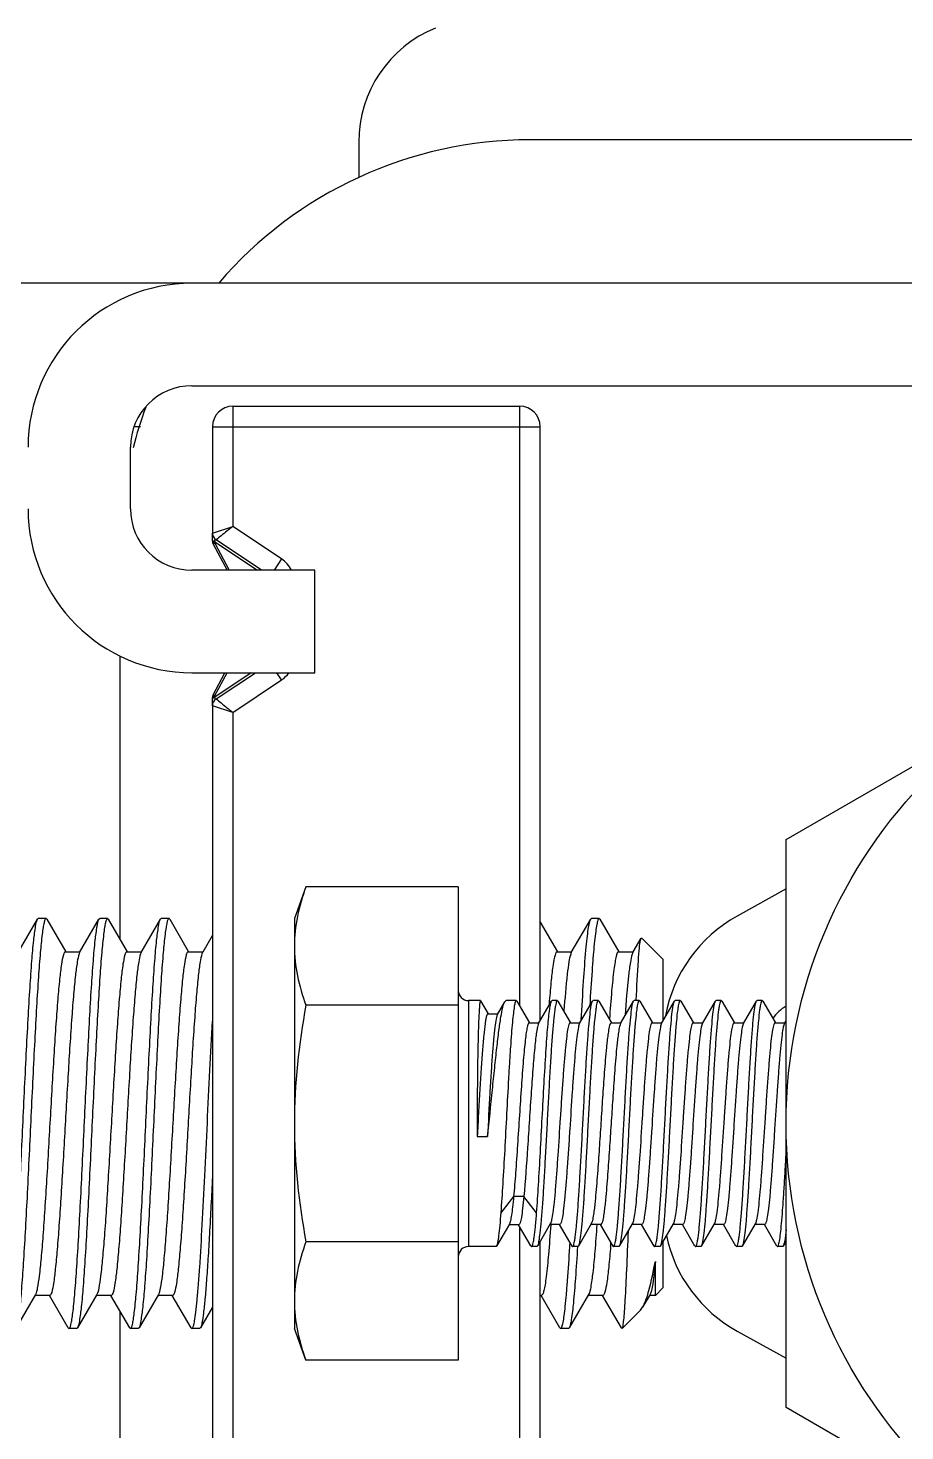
# Model space of a CAD drawing. Extents: x 27938 to 1042331, y -235042 to 1535213.
# Drawn here: x 730713.2 to 730888.2, y 744939.9 to 745219.8 of the extents above; entities that cross this region are included whole.
import ezdxf

# ---------------------------------------------------------------- set-up
doc = ezdxf.new("R2010")
doc.units = 0
doc.header["$LTSCALE"] = 1000
doc.header["$MEASUREMENT"] = 0

msp = doc.modelspace()

# ---------------------------------------------------------------- linework, layer by layer
for p, q in [((730779.21, 745197.05), (730779.21, 745190.01)), ((731157.18, 745197.5), (730813.39, 745197.5)), ((731015.78, 745168.88), (730022.25, 745168.87)), ((730745.93, 745148.43), (731015.78, 745148.43)), ((730754.1, 745144.34), (730754.1, 745120.36)), ((730754.1, 745144.34), (730811.35, 745144.34)), ((730811.35, 745024.7), (730811.35, 745144.34)), ((730735.63, 745140.26), (730734.41, 745140.26)), ((730750.02, 745140.26), (730750.02, 745119.05)), ((730750.02, 745140.26), (730815.44, 745140.26)), ((730815.44, 745021.77), (730815.44, 745140.26)), ((730733.66, 745123.9), (730733.66, 745136.17)), ((730750.02, 745119.05), (730754.1, 745120.36)), ((730763.82, 745113.89), (730754.1, 745120.36)), ((730750.02, 745117.44), (730750.02, 745119.03)), ((730750.02, 745117.72), (730750.02, 745117.81)), ((730750.48, 745117.31), (730750.48, 745117.03)), ((730750.48, 745117.31), (730759, 745111.63)), ((730759.83, 745111.63), (730750.74, 745117.69)), ((730750.48, 745117.03), (730750.16, 745116.86)), ((730750.16, 745116.86), (730752.96, 745111.63)), ((730750.27, 745117.11), (730750.44, 745117.04)), ((730750.48, 745117.03), (730753.37, 745111.63)), ((730864.5, 745057.89), (730962.63, 745114.55)), ((730770.46, 745111.63), (730745.93, 745111.63)), ((730763.82, 745113.89), (730762.32, 745111.63)), ((730770.46, 745091.19), (730770.46, 745111.63)), ((730731.62, 745037.87), (730731.62, 745094.5)), ((730745.93, 745091.19), (730770.46, 745091.19)), ((730750.16, 745086.79), (730752.52, 745091.19)), ((730757.77, 745091.19), (730750.48, 745086.33)), ((730750.48, 745086.62), (730752.93, 745091.19)), ((730750.74, 745085.95), (730758.6, 745091.19)), ((730754.1, 745083.28), (730763.82, 745089.76)), ((730763.82, 745089.76), (730762.86, 745091.19)), ((730750.16, 745086.79), (730750.48, 745086.62)), ((730750.27, 745086.53), (730750.44, 745086.6)), ((730750.48, 745086.62), (730750.48, 745086.33)), ((730750.02, 745084.61), (730750.02, 745086.21)), ((730750.02, 745084.72), (730750.02, 745085.05)), ((730750.02, 745084.59), (730750.02, 744916.58)), ((730754.1, 745083.28), (730750.02, 745084.59)), ((730754.1, 745083.28), (730754.1, 744919.2)), ((730864.5, 744944.58), (730864.5, 745057.89)), ((730768.67, 745048.45), (730766.37, 745042.13)), ((730799.08, 745048.45), (730768.67, 745048.45)), ((730799.08, 745048.45), (730799.08, 744954.02)), ((730864.5, 745048.05), (730854.71, 745042.63)), ((730711.24, 745035.34), (730715.1, 745041.99)), ((730715.1, 745041.99), (730715.26, 745042.13)), ((730716.8, 745042.13), (730715.26, 745042.13)), ((730716.8, 745042.13), (730715.26, 745042.13)), ((730716.8, 745042.13), (730716.77, 745042.12)), ((730716.96, 745041.99), (730716.8, 745042.13)), ((730716.96, 745041.99), (730720.73, 745035.5)), ((730723.51, 745035.34), (730727.37, 745041.99)), ((730727.37, 745041.99), (730727.53, 745042.13)), ((730729.06, 745042.13), (730727.53, 745042.13)), ((730729.06, 745042.13), (730727.53, 745042.13)), ((730729.06, 745042.13), (730729.04, 745042.12)), ((730729.22, 745041.99), (730729.06, 745042.13)), ((730729.22, 745041.99), (730733, 745035.5)), ((730735.78, 745035.34), (730739.63, 745041.99)), ((730739.63, 745041.99), (730739.79, 745042.13)), ((730741.33, 745042.13), (730739.79, 745042.13)), ((730741.33, 745042.13), (730739.79, 745042.13)), ((730741.33, 745042.13), (730741.31, 745042.12)), ((730741.49, 745041.99), (730741.33, 745042.13)), ((730741.49, 745041.99), (730745.26, 745035.5)), ((730766.37, 745042.12), (730766.37, 744960.35)), ((730821.64, 745035.34), (730825.5, 745041.99)), ((730825.5, 745041.99), (730825.66, 745042.13)), ((730827.19, 745042.13), (730825.66, 745042.13)), ((730827.19, 745042.13), (730825.66, 745042.13)), ((730827.19, 745042.13), (730827.17, 745042.12)), ((730827.35, 745041.99), (730827.19, 745042.13)), ((730827.35, 745041.99), (730831.13, 745035.5)), ((730815.44, 745041.39), (730818.86, 745035.5)), ((730748.14, 745035.5), (730750.02, 745038.74)), ((730834, 745035.5), (730835.57, 745038.2)), ((730835.57, 745038.2), (730835.68, 745038.24)), ((730839.97, 745033.95), (730835.68, 745038.24)), ((730720.64, 745035.5), (730723.61, 745035.5)), ((730723.51, 745035.34), (730723.4, 745035.1)), ((730732.9, 745035.5), (730735.87, 745035.5)), ((730735.78, 745035.34), (730735.67, 745035.09)), ((730745.17, 745035.5), (730748.14, 745035.5)), ((730748.04, 745035.34), (730747.93, 745035.08)), ((730748.04, 745035.34), (730748.14, 745035.5)), ((730818.77, 745035.5), (730821.74, 745035.5)), ((730831.03, 745035.5), (730834, 745035.5)), ((730833.91, 745035.34), (730834, 745035.5)), ((730839.97, 745021.77), (730839.97, 745033.95)), ((730799.08, 745024.84), (730768.67, 745024.84)), ((730801.12, 745025.77), (730801.12, 744976.71)), ((730803.51, 745025.77), (730801.12, 745025.77)), ((730803.51, 745025.77), (730801.12, 745025.77)), ((730803.54, 745025.74), (730803.51, 745025.77)), ((730803.54, 745025.74), (730805.05, 745023.15)), ((730806.89, 745023.03), (730808.36, 745025.55)), ((730808.36, 745025.55), (730808.62, 745025.77)), ((730810.66, 745025.77), (730808.62, 745025.77)), ((730810.66, 745025.77), (730808.62, 745025.77)), ((730810.78, 745025.67), (730810.66, 745025.77)), ((730810.78, 745025.67), (730813.29, 745021.35)), ((730815.12, 745021.23), (730817.7, 745025.67)), ((730817.7, 745025.67), (730817.81, 745025.77)), ((730818.84, 745025.77), (730817.81, 745025.77)), ((730818.84, 745025.77), (730817.81, 745025.77)), ((730818.96, 745025.67), (730818.84, 745025.77)), ((730818.96, 745025.67), (730821.47, 745021.35)), ((730823.3, 745021.23), (730825.87, 745025.67)), ((730825.38, 745025.7), (730825.32, 745024.77)), ((730825.38, 745025.74), (730825.38, 745025.7)), ((730825.87, 745025.67), (730825.99, 745025.77)), ((730827.02, 745025.77), (730825.99, 745025.77)), ((730827.02, 745025.77), (730825.99, 745025.77)), ((730827.14, 745025.67), (730827.02, 745025.77)), ((730827.14, 745025.67), (730829.65, 745021.35)), ((730831.48, 745021.23), (730834.05, 745025.67)), ((730834.05, 745025.67), (730834.17, 745025.77)), ((730835.19, 745025.77), (730834.17, 745025.77)), ((730835.19, 745025.77), (730834.17, 745025.77)), ((730834.6, 745025.85), (730834.61, 745025.9)), ((730835.31, 745025.67), (730835.19, 745025.77)), ((730835.31, 745025.67), (730837.83, 745021.35)), ((730839.65, 745021.23), (730842.23, 745025.67)), ((730842.23, 745025.67), (730842.35, 745025.77)), ((730843.37, 745025.77), (730842.35, 745025.77)), ((730843.37, 745025.77), (730842.35, 745025.77)), ((730843.49, 745025.67), (730843.37, 745025.77)), ((730843.49, 745025.67), (730846, 745021.35)), ((730847.83, 745021.23), (730850.41, 745025.67)), ((730850.41, 745025.67), (730850.52, 745025.77)), ((730851.55, 745025.77), (730850.52, 745025.77)), ((730851.55, 745025.77), (730850.52, 745025.77)), ((730851.67, 745025.67), (730851.55, 745025.77)), ((730851.67, 745025.67), (730854.18, 745021.35)), ((730856.01, 745021.23), (730858.58, 745025.67)), ((730858.58, 745025.67), (730858.7, 745025.77)), ((730859.73, 745025.77), (730858.7, 745025.77)), ((730859.73, 745025.77), (730858.7, 745025.77)), ((730859.85, 745025.67), (730859.73, 745025.77)), ((730859.85, 745025.67), (730862.36, 745021.35)), ((730804.98, 745023.15), (730806.96, 745023.15)), ((730813.22, 745021.35), (730815.19, 745021.35)), ((730821.4, 745021.35), (730823.37, 745021.35)), ((730829.58, 745021.35), (730831.55, 745021.35)), ((730837.75, 745021.35), (730839.73, 745021.35)), ((730845.93, 745021.35), (730847.9, 745021.35)), ((730854.11, 745021.35), (730856.08, 745021.35)), ((730862.29, 745021.35), (730864.26, 745021.35)), ((730864.19, 745021.23), (730864.5, 745021.77)), ((730802.86, 744998.64), (730804.91, 744998.64)), ((730810.12, 744986.66), (730807.56, 744983.46)), ((730812.17, 744986.66), (730810.12, 744986.66)), ((730814.72, 744983.46), (730812.17, 744986.66)), ((730809.27, 744981.19), (730806.71, 744976.79)), ((730811.17, 744981.06), (730809.19, 744981.06)), ((730813.55, 744976.83), (730811.09, 744981.06)), ((730811.35, 744903.11), (730811.35, 744980.62)), ((730817.45, 744981.25), (730814.87, 744976.81)), ((730819.35, 744981.12), (730817.38, 744981.12)), ((730817.54, 744981.15), (730817.53, 744981.01)), ((730821.78, 744976.81), (730819.28, 744981.12)), ((730825.63, 744981.25), (730823.05, 744976.81)), ((730827.53, 744981.12), (730825.56, 744981.12)), ((730829.96, 744976.81), (730827.46, 744981.12)), ((730833.81, 744981.25), (730831.22, 744976.81)), ((730835.71, 744981.12), (730833.74, 744981.12)), ((730838.14, 744976.81), (730835.64, 744981.12)), ((730841.99, 744981.25), (730839.4, 744976.81)), ((730843.89, 744981.12), (730841.91, 744981.12)), ((730846.32, 744976.81), (730843.81, 744981.12)), ((730850.16, 744981.25), (730847.58, 744976.81)), ((730852.06, 744981.12), (730850.09, 744981.12)), ((730854.49, 744976.81), (730851.99, 744981.12)), ((730858.34, 744981.25), (730855.76, 744976.81)), ((730860.24, 744981.12), (730858.27, 744981.12)), ((730862.67, 744976.81), (730860.17, 744981.12)), ((730799.08, 744977.63), (730768.67, 744977.63)), ((730815.44, 744862.22), (730815.44, 744977.78)), ((730821.34, 744976.82), (730821.38, 744977.46)), ((730839.97, 744968.53), (730839.97, 744977.78)), ((730864.5, 744977.78), (730863.93, 744976.81)), ((730806.61, 744976.71), (730801.12, 744976.71)), ((730806.61, 744976.71), (730801.12, 744976.71)), ((730806.71, 744976.79), (730806.61, 744976.71)), ((730813.55, 744976.83), (730813.69, 744976.71)), ((730814.75, 744976.71), (730813.69, 744976.71)), ((730814.75, 744976.71), (730813.69, 744976.71)), ((730814.87, 744976.81), (730814.75, 744976.71)), ((730821.33, 744976.64), (730821.34, 744976.82)), ((730821.78, 744976.81), (730821.9, 744976.71)), ((730822.93, 744976.71), (730821.9, 744976.71)), ((730822.93, 744976.71), (730821.9, 744976.71)), ((730823.05, 744976.81), (730822.93, 744976.71)), ((730829.96, 744976.81), (730830.08, 744976.71)), ((730831.11, 744976.71), (730830.08, 744976.71)), ((730831.11, 744976.71), (730830.08, 744976.71)), ((730831.22, 744976.81), (730831.11, 744976.71)), ((730838.14, 744976.81), (730838.26, 744976.71)), ((730839.28, 744976.71), (730838.26, 744976.71)), ((730839.28, 744976.71), (730838.26, 744976.71)), ((730839.4, 744976.81), (730839.28, 744976.71)), ((730846.32, 744976.81), (730846.41, 744976.71)), ((730846.41, 744976.71), (730846.44, 744976.71)), ((730847.46, 744976.71), (730846.44, 744976.71)), ((730847.46, 744976.71), (730846.44, 744976.71)), ((730847.58, 744976.81), (730847.46, 744976.71)), ((730854.49, 744976.81), (730854.61, 744976.71)), ((730855.64, 744976.71), (730854.61, 744976.71)), ((730855.64, 744976.71), (730854.61, 744976.71)), ((730855.76, 744976.81), (730855.64, 744976.71)), ((730862.67, 744976.81), (730862.79, 744976.71)), ((730863.82, 744976.71), (730862.79, 744976.71)), ((730863.82, 744976.71), (730862.79, 744976.71)), ((730863.93, 744976.81), (730863.82, 744976.71)), ((730838.41, 744966.97), (730838.41, 744973.75)), ((730714.69, 744967.14), (730710.82, 744960.49)), ((730717.57, 744966.97), (730714.6, 744966.97)), ((730721.23, 744960.49), (730717.47, 744966.97)), ((730726.96, 744967.14), (730723.09, 744960.49)), ((730729.84, 744966.97), (730726.86, 744966.97)), ((730733.5, 744960.49), (730729.74, 744966.97)), ((730739.23, 744967.14), (730735.36, 744960.49)), ((730742.1, 744966.97), (730739.13, 744966.97)), ((730745.76, 744960.49), (730742.01, 744966.97)), ((730815.7, 744966.97), (730815.44, 744966.97)), ((730819.36, 744960.49), (730815.6, 744966.97)), ((730825.09, 744967.14), (730821.22, 744960.49)), ((730827.97, 744966.97), (730824.99, 744966.97)), ((730831.63, 744960.49), (730827.87, 744966.97)), ((730837.36, 744967.14), (730835.87, 744964.58)), ((730838.41, 744966.97), (730837.26, 744966.97)), ((730839.97, 744968.53), (730838.41, 744966.97)), ((730731.62, 744907.97), (730731.62, 744963.74)), ((730750.02, 744964.6), (730747.62, 744960.49)), ((730835.44, 744964), (730831.79, 744960.35)), ((730835.44, 744964), (730835.87, 744964.58)), ((730721.23, 744960.49), (730721.39, 744960.35)), ((730723.09, 744960.49), (730722.93, 744960.35)), ((730733.5, 744960.49), (730733.66, 744960.35)), ((730735.36, 744960.49), (730735.2, 744960.35)), ((730745.76, 744960.49), (730745.93, 744960.35)), ((730747.62, 744960.49), (730747.46, 744960.35)), ((730819.36, 744960.49), (730819.52, 744960.35)), ((730821.22, 744960.49), (730821.06, 744960.35)), ((730831.63, 744960.49), (730831.79, 744960.35)), ((730722.93, 744960.35), (730721.39, 744960.35)), ((730722.93, 744960.35), (730721.39, 744960.35)), ((730721.39, 744960.35), (730721.42, 744960.35)), ((730735.2, 744960.35), (730733.66, 744960.35)), ((730735.2, 744960.35), (730733.66, 744960.35)), ((730733.66, 744960.35), (730733.68, 744960.35)), ((730747.46, 744960.35), (730745.93, 744960.35)), ((730747.46, 744960.35), (730745.93, 744960.35)), ((730745.93, 744960.35), (730745.95, 744960.35)), ((730768.67, 744954.02), (730766.37, 744960.35)), ((730821.06, 744960.35), (730819.52, 744960.35)), ((730821.06, 744960.35), (730819.52, 744960.35)), ((730819.52, 744960.35), (730819.55, 744960.35)), ((730831.79, 744960.35), (730831.81, 744960.38)), ((730854.71, 744959.85), (730864.5, 744954.42)), ((730799.08, 744954.02), (730768.67, 744954.02)), ((730962.63, 744887.93), (730864.5, 744944.58))]:
    msp.add_line(p, q)
msp.add_circle((730962.63, 745001.24), 98.13)
for centre, radius, start, end in [((730803.74, 745197.05), 24.53, 112.0243, 180), ((730813.39, 745115.72), 81.78, 90, 139.4173), ((730745.93, 745136.17), 32.71, 90, 180), ((730745.93, 745136.17), 12.27, 90, 180), ((730813.39, 745115.72), 81.78, 159.6685, 165.625), ((730754.1, 745140.26), 4.09, 90, 180), ((730811.35, 745140.26), 4.09, 0, 90), ((730745.93, 745123.9), 32.71, 180, 270), ((730745.93, 745123.9), 12.27, 180, 270), ((730751.65, 745119.05), 1.64, 180, 236.3099), ((730751.24, 745117.44), 1.23, 180, 208.1839), ((730750.71, 745117.92), 0.914, 238.1, 241.2862), ((730750.98, 745118.49), 1.55, 249.7906, 251.2256), ((730760.65, 745109.12), 5.72, 26.1204, 56.3099), ((730760.65, 745094.52), 5.72, 303.6901, 324.1234), ((730751.24, 745086.21), 1.23, 151.8161, 180), ((730750.71, 745085.73), 0.915, 118.7157, 121.8919), ((730750.98, 745085.15), 1.55, 108.7666, 110.2059), ((730751.65, 745084.59), 1.64, 123.6901, 180), ((730868.59, 745017.59), 28.62, 119, 169.6549), ((730801.12, 745027.81), 2.04, 180, 270), ((730810.66, 745025.7), 0.0698, 90.0331, 100.3601), ((731127.23, 745000.49), 311, 175.3422, 175.5016), ((730818.84, 745025.7), 0.0698, 90.0373, 100.7759), ((730827.02, 745025.7), 0.0699, 90.0386, 100.9047), ((730835.19, 745025.7), 0.0698, 90.037, 100.7443), ((730843.37, 745025.7), 0.0699, 90.0386, 100.9011), ((730851.55, 745025.7), 0.0698, 90.0368, 100.7312), ((730859.73, 745025.7), 0.0699, 90.0385, 100.8952), ((730868.59, 745017.59), 8.18, 120.1102, 145.6732), ((730520.61, 745001.9), 309.89, 355.3494, 355.4873), ((730868.59, 744984.88), 28.62, 192.1061, 241), ((730801.12, 744974.66), 2.04, 90, 180), ((730813.69, 744976.78), 0.0791, 270.0053, 275.8146), ((730821.9, 744976.78), 0.0699, 270.0396, 280.9957), ((730830.08, 744976.78), 0.0699, 270.0406, 281.0887), ((730838.26, 744976.78), 0.0699, 270.0397, 281.0086), ((730854.61, 744976.78), 0.0699, 270.0397, 281.0109), ((730862.79, 744976.78), 0.0699, 270.0399, 281.0259)]:
    msp.add_arc(centre, radius, start, end)
for points, knots in [([(730754.1, 745120.36), (730753.32, 745119.74), (730752.17, 745118.89), (730751.1, 745117.93), (730750.74, 745117.69)], [0, 0, 0, 0, 0.698346, 1, 1, 1, 1]), ([(730750.07, 745117.57), (730750.05, 745117.59), (730750.03, 745117.64), (730750.02, 745117.7), (730750.02, 745117.72)], [0, 0, 0, 0, 0.519543, 1, 1, 1, 1]), ([(730750.48, 745117.31), (730750.43, 745117.33), (730750.28, 745117.39), (730750.14, 745117.48), (730750.07, 745117.57)], [0, 0, 0, 0, 0.29815, 1, 1, 1, 1]), ([(730750.74, 745117.69), (730750.68, 745117.73), (730750.4, 745117.8), (730750.45, 745117.45), (730750.48, 745117.31)], [0, 0, 0, 0, 0.346904, 1, 1, 1, 1]), ([(730750.07, 745086.07), (730750.05, 745086.05), (730750.03, 745086), (730750.02, 745085.95), (730750.02, 745085.92)], [0, 0, 0, 0, 0.519447, 1, 1, 1, 1]), ([(730750.48, 745086.33), (730750.43, 745086.31), (730750.28, 745086.26), (730750.14, 745086.17), (730750.07, 745086.07)], [0, 0, 0, 0, 0.298151, 1, 1, 1, 1]), ([(730750.48, 745086.33), (730750.45, 745086.19), (730750.4, 745085.85), (730750.68, 745085.91), (730750.74, 745085.95)], [0, 0, 0, 0, 0.652586, 1, 1, 1, 1]), ([(730750.74, 745085.95), (730751.1, 745085.72), (730752.17, 745084.75), (730753.32, 745083.9), (730754.1, 745083.28)], [0, 0, 0, 0, 0.301655, 1, 1, 1, 1]), ([(730768.67, 745048.45), (730767.98, 745046.54), (730766.81, 745042.67), (730766.37, 745038.63), (730766.37, 745036.65)], [0, 0, 0, 0, 0.506411, 1, 1, 1, 1]), ([(730709.15, 744960.35), (730709.25, 744960.38), (730709.4, 744960.71), (730709.56, 744961.28), (730709.74, 744962.26), (730710, 744964.22), (730710.31, 744967.51), (730710.67, 744972.33), (730711.03, 744978.2), (730711.4, 744984.9), (730711.76, 744992.19), (730712.25, 745002.32), (730712.72, 745012.33), (730713.22, 745021.86), (730713.58, 745028.07), (730713.95, 745033.3), (730714.27, 745037.39), (730714.66, 745040.13), (730714.86, 745041.58), (730715.1, 745041.99)], [0, 0, 0, 0, 0.003609, 0.011254, 0.023203, 0.039414, 0.084098, 0.143785, 0.216348, 0.299182, 0.389306, 0.483467, 0.670283, 0.7562, 0.83292, 0.897683, 0.948173, 0.982621, 1, 1, 1, 1]), ([(730716.77, 745042.12), (730716.68, 745042.1), (730716.53, 745041.77), (730716.37, 745041.2), (730716.19, 745040.21), (730715.92, 745038.25), (730715.61, 745034.96), (730715.25, 745030.15), (730714.89, 745024.28), (730714.53, 745017.58), (730714.16, 745010.29), (730713.68, 745000.16), (730713.2, 744990.14), (730712.7, 744980.61), (730712.34, 744974.4), (730711.98, 744969.17), (730711.65, 744965.08), (730711.26, 744962.35), (730711.06, 744960.9), (730710.82, 744960.49)], [0, 0, 0, 0, 0.003605, 0.011246, 0.023191, 0.0394, 0.084081, 0.143769, 0.21634, 0.299187, 0.389322, 0.483492, 0.670333, 0.756258, 0.832977, 0.897734, 0.948214, 0.982646, 1, 1, 1, 1]), ([(730721.42, 744960.35), (730721.51, 744960.38), (730721.66, 744960.71), (730721.82, 744961.28), (730722, 744962.26), (730722.27, 744964.22), (730722.58, 744967.51), (730722.94, 744972.33), (730723.3, 744978.2), (730723.66, 744984.9), (730724.03, 744992.19), (730724.51, 745002.32), (730724.99, 745012.33), (730725.49, 745021.87), (730725.84, 745028.07), (730726.21, 745033.3), (730726.54, 745037.39), (730726.93, 745040.13), (730727.13, 745041.58), (730727.37, 745041.99)], [0, 0, 0, 0, 0.00361, 0.011257, 0.023207, 0.03942, 0.084107, 0.143795, 0.216358, 0.299194, 0.38932, 0.48348, 0.67029, 0.756208, 0.832927, 0.897686, 0.948174, 0.982621, 1, 1, 1, 1]), ([(730729.04, 745042.12), (730728.94, 745042.1), (730728.79, 745041.77), (730728.63, 745041.2), (730728.45, 745040.21), (730728.19, 745038.25), (730727.87, 745034.96), (730727.52, 745030.14), (730727.16, 745024.28), (730726.79, 745017.58), (730726.43, 745010.28), (730725.94, 745000.15), (730725.47, 744990.14), (730724.97, 744980.6), (730724.61, 744974.4), (730724.24, 744969.17), (730723.92, 744965.08), (730723.53, 744962.35), (730723.33, 744960.9), (730723.09, 744960.49)], [0, 0, 0, 0, 0.003608, 0.011251, 0.0232, 0.039412, 0.0841, 0.143792, 0.216367, 0.299219, 0.389358, 0.48353, 0.670361, 0.756278, 0.832994, 0.897746, 0.94822, 0.982647, 1, 1, 1, 1]), ([(730733.68, 744960.35), (730733.78, 744960.38), (730733.93, 744960.71), (730734.09, 744961.28), (730734.27, 744962.26), (730734.53, 744964.22), (730734.85, 744967.51), (730735.2, 744972.33), (730735.56, 744978.2), (730735.93, 744984.9), (730736.29, 744992.19), (730736.78, 745002.31), (730737.25, 745012.33), (730737.75, 745021.86), (730738.11, 745028.07), (730738.48, 745033.3), (730738.8, 745037.39), (730739.19, 745040.13), (730739.39, 745041.58), (730739.63, 745041.99)], [0, 0, 0, 0, 0.00361, 0.011255, 0.023204, 0.039415, 0.084097, 0.143782, 0.216343, 0.299177, 0.389297, 0.483455, 0.670273, 0.756196, 0.832918, 0.89768, 0.94817, 0.98262, 1, 1, 1, 1]), ([(730741.31, 745042.12), (730741.21, 745042.1), (730741.06, 745041.77), (730740.9, 745041.2), (730740.72, 745040.21), (730740.45, 745038.25), (730740.14, 745034.96), (730739.78, 745030.15), (730739.42, 745024.28), (730739.06, 745017.58), (730738.7, 745010.29), (730738.21, 745000.16), (730737.74, 744990.14), (730737.24, 744980.61), (730736.88, 744974.4), (730736.51, 744969.17), (730736.18, 744965.08), (730735.79, 744962.35), (730735.59, 744960.9), (730735.36, 744960.49)], [0, 0, 0, 0, 0.003605, 0.011246, 0.023192, 0.039401, 0.084083, 0.143772, 0.216343, 0.299189, 0.389323, 0.483494, 0.670333, 0.756261, 0.832983, 0.897738, 0.948215, 0.982645, 1, 1, 1, 1]), ([(730823.62, 745021.87), (730823.77, 745024.47), (730824.04, 745029.12), (730824.43, 745034.57), (730824.77, 745038.02), (730824.99, 745039.84), (730825.21, 745041.1), (730825.37, 745041.77), (730825.5, 745041.99)], [0, 0, 0, 0, 0.385911, 0.691592, 0.808742, 0.899832, 0.963715, 1, 1, 1, 1]), ([(730827.17, 745042.12), (730827.04, 745042.09), (730826.87, 745041.6), (730826.68, 745040.81), (730826.47, 745039.4), (730826.25, 745037.54), (730826.03, 745035.19), (730825.72, 745031.21), (730825.52, 745028.01), (730825.38, 745025.74)], [0, 0, 0, 0, 0.023672, 0.077003, 0.161165, 0.275446, 0.418458, 0.588412, 1, 1, 1, 1]), ([(730766.37, 745036.65), (730766.37, 745034.66), (730766.81, 745030.63), (730767.98, 745026.76), (730768.67, 745024.84)], [0, 0, 0, 0, 0.493589, 1, 1, 1, 1]), ([(730834.61, 745025.9), (730834.72, 745028.52), (730834.88, 745032), (730835.19, 745035.97), (730835.34, 745037.33), (730835.45, 745037.82)], [0, 0, 0, 0, 0.658368, 0.872259, 1, 1, 1, 1]), ([(730835.45, 745037.82), (730835.46, 745037.87), (730835.49, 745037.99), (730835.52, 745038.12), (730835.57, 745038.2)], [0, 0, 0, 0, 0.32729, 1, 1, 1, 1]), ([(730720.64, 745035.5), (730720.55, 745035.5), (730720.38, 745035.26), (730720.13, 745034.47), (730719.81, 745032.66), (730719.47, 745029.74), (730719.11, 745025.75), (730718.75, 745020.9), (730718.39, 745015.33), (730718.03, 745009.26), (730717.54, 745000.79), (730717.07, 744992.39), (730716.57, 744984.37), (730716.21, 744979.12), (730715.85, 744974.68), (730715.51, 744971.17), (730715.14, 744968.78), (730714.91, 744967.51), (730714.69, 744967.14)], [0, 0, 0, 0, 0.003516, 0.010771, 0.037949, 0.081609, 0.140308, 0.211978, 0.294061, 0.383613, 0.477416, 0.664254, 0.750571, 0.827952, 0.893624, 0.945254, 0.981055, 1, 1, 1, 1]), ([(730723.4, 745035.1), (730723.22, 745034.6), (730722.97, 745033.17), (730722.61, 745030.52), (730722.27, 745026.84), (730721.77, 745020.32), (730721.18, 745010.8), (730720.61, 745000.73), (730720.13, 744992.42), (730719.77, 744986.5), (730719.42, 744981.09), (730719.06, 744976.39), (730718.71, 744972.54), (730718.38, 744969.71), (730718.06, 744967.97), (730717.82, 744967.2), (730717.65, 744966.97), (730717.57, 744966.97)], [0, 0, 0, 0, 0.023381, 0.062907, 0.11737, 0.184933, 0.349689, 0.534588, 0.626663, 0.714217, 0.794218, 0.863901, 0.920868, 0.963188, 0.98952, 0.996561, 1, 1, 1, 1]), ([(730732.9, 745035.5), (730732.82, 745035.5), (730732.64, 745035.26), (730732.4, 745034.47), (730732.07, 745032.66), (730731.74, 745029.74), (730731.38, 745025.75), (730731.02, 745020.9), (730730.66, 745015.33), (730730.29, 745009.26), (730729.81, 745000.79), (730729.33, 744992.39), (730728.84, 744984.37), (730728.48, 744979.12), (730728.11, 744974.68), (730727.78, 744971.17), (730727.41, 744968.78), (730727.18, 744967.51), (730726.96, 744967.14)], [0, 0, 0, 0, 0.003516, 0.010771, 0.037949, 0.081609, 0.140308, 0.211978, 0.294061, 0.383613, 0.477416, 0.664254, 0.750572, 0.827952, 0.893624, 0.945254, 0.981055, 1, 1, 1, 1]), ([(730735.67, 745035.09), (730735.48, 745034.59), (730735.23, 745033.16), (730734.88, 745030.5), (730734.54, 745026.81), (730734.03, 745020.28), (730733.44, 745010.77), (730732.87, 745000.7), (730732.39, 744992.4), (730732.04, 744986.48), (730731.68, 744981.08), (730731.33, 744976.38), (730730.98, 744972.53), (730730.65, 744969.71), (730730.33, 744967.96), (730730.09, 744967.2), (730729.91, 744966.97), (730729.84, 744966.97)], [0, 0, 0, 0, 0.023519, 0.06316, 0.117709, 0.18533, 0.350118, 0.534956, 0.626978, 0.714471, 0.794408, 0.86403, 0.920944, 0.963223, 0.989529, 0.996563, 1, 1, 1, 1]), ([(730745.17, 745035.5), (730745.09, 745035.5), (730744.91, 745035.26), (730744.67, 745034.47), (730744.34, 745032.66), (730744.01, 745029.74), (730743.65, 745025.75), (730743.29, 745020.9), (730742.92, 745015.33), (730742.56, 745009.26), (730742.07, 745000.79), (730741.6, 744992.39), (730741.1, 744984.37), (730740.74, 744979.12), (730740.38, 744974.68), (730740.04, 744971.17), (730739.67, 744968.78), (730739.44, 744967.51), (730739.23, 744967.14)], [0, 0, 0, 0, 0.003516, 0.010771, 0.037949, 0.081609, 0.140308, 0.211978, 0.294061, 0.383613, 0.477416, 0.664254, 0.750572, 0.827952, 0.893624, 0.945254, 0.981055, 1, 1, 1, 1]), ([(730747.93, 745035.08), (730747.74, 745034.57), (730747.49, 745033.14), (730747.14, 745030.47), (730746.8, 745026.78), (730746.29, 745020.25), (730745.71, 745010.74), (730745.14, 745000.67), (730744.66, 744992.37), (730744.3, 744986.46), (730743.95, 744981.06), (730743.59, 744976.37), (730743.24, 744972.53), (730742.91, 744969.7), (730742.59, 744967.96), (730742.36, 744967.2), (730742.18, 744966.97), (730742.1, 744966.97)], [0, 0, 0, 0, 0.023657, 0.063412, 0.118049, 0.185727, 0.350546, 0.535324, 0.627293, 0.714724, 0.794598, 0.864159, 0.92102, 0.963257, 0.989538, 0.996565, 1, 1, 1, 1]), ([(730818.77, 745035.5), (730818.68, 745035.5), (730818.5, 745035.25), (730818.26, 745034.44), (730817.92, 745032.57), (730817.58, 745029.55), (730817.37, 745027.12), (730817.25, 745025.74)], [0, 0, 0, 0, 0.024869, 0.076568, 0.270487, 0.581865, 1, 1, 1, 1]), ([(730821.51, 745035.02), (730821.34, 745034.55), (730821.1, 745033.24), (730820.6, 745029.47), (730820.35, 745026.18), (730820.16, 745023.71)], [0, 0, 0, 0, 0.132644, 0.347693, 1, 1, 1, 1]), ([(730831.03, 745035.5), (730830.93, 745035.5), (730830.72, 745035.13), (730830.55, 745034.49), (730830.32, 745033.36), (730830.01, 745031.08), (730829.63, 745027.27), (730829.38, 745023.99), (730829.24, 745022.11)], [0, 0, 0, 0, 0.023282, 0.075204, 0.158212, 0.271837, 0.585296, 1, 1, 1, 1]), ([(730833.77, 745035.01), (730833.6, 745034.5), (730833.35, 745033.1), (730832.83, 745029.06), (730832.56, 745025.52), (730832.36, 745022.85)], [0, 0, 0, 0, 0.131654, 0.346807, 1, 1, 1, 1]), ([(730803.5, 745025.77), (730803.45, 745025.75), (730803.42, 745025.5), (730803.34, 745025.13), (730803.29, 745024.42), (730803.23, 745023.51), (730803.17, 745022.33), (730803.11, 745020.93), (730803.06, 745019.32), (730803, 745016.79), (730802.93, 745013.24), (730802.88, 745008.64), (730802.85, 745003.71), (730802.85, 745000.34), (730802.86, 744998.64)], [0, 0, 0, 0, 0.006277, 0.021923, 0.047061, 0.081471, 0.124793, 0.17657, 0.236243, 0.303168, 0.455809, 0.627887, 0.811933, 1, 1, 1, 1]), ([(730803.51, 745025.77), (730803.51, 745025.77), (730803.51, 745025.77), (730803.51, 745025.77), (730803.5, 745025.77), (730803.5, 745025.77), (730803.48, 745025.76), (730803.53, 745025.77), (730803.51, 745025.77)], [0, 0, 0, 0, 0, 0.495092, 1, 1, 1, 1.000857, 1.000857, 1.000857, 1.000857]), ([(730804.91, 744998.64), (730805.26, 745001.75), (730805.72, 745006.33), (730806.33, 745012.24), (730806.75, 745016.17), (730807.15, 745019.55), (730807.53, 745022.26), (730807.9, 745024.18), (730808.16, 745025.21), (730808.36, 745025.55)], [0, 0, 0, 0, 0.346094, 0.50857, 0.65594, 0.782806, 0.884568, 0.957661, 1, 1, 1, 1]), ([(730810.65, 745025.77), (730810.61, 745025.76), (730810.52, 745025.65), (730810.38, 745025.28), (730810.22, 745024.46), (730810.04, 745023.13), (730809.86, 745021.3), (730809.67, 745019.05), (730809.48, 745016.4), (730809.29, 745013.42), (730809.03, 745008.97), (730808.72, 745003.12), (730808.35, 744996.1), (730807.98, 744989.53), (730807.71, 744985.37), (730807.56, 744983.46)], [0, 0, 0, 0, 0.003023, 0.008655, 0.02883, 0.060884, 0.10423, 0.157961, 0.220923, 0.291749, 0.368894, 0.535298, 0.705669, 0.865188, 1, 1, 1, 1]), ([(730814.72, 744983.46), (730814.86, 744985.29), (730815.12, 744989.29), (730815.47, 744995.61), (730815.83, 745002.39), (730816.19, 745009.07), (730816.5, 745014.33), (730816.75, 745018.09), (730816.93, 745020.43), (730817.12, 745022.37), (730817.29, 745023.89), (730817.47, 745024.94), (730817.6, 745025.49), (730817.7, 745025.67)], [0, 0, 0, 0, 0.130118, 0.283774, 0.448524, 0.611007, 0.75805, 0.821983, 0.877746, 0.924216, 0.960473, 0.985838, 1, 1, 1, 1]), ([(730818.83, 745025.77), (730818.77, 745025.76), (730818.66, 745025.57), (730818.56, 745025.22), (730818.44, 745024.64), (730818.26, 745023.47), (730818.05, 745021.51), (730817.81, 745018.64), (730817.57, 745015.14), (730817.33, 745011.14), (730817.09, 745006.78), (730816.85, 745002.22), (730816.6, 744997.63), (730816.36, 744993.17), (730816.12, 744989), (730815.88, 744985.26), (730815.64, 744982.11), (730815.4, 744979.64), (730815.2, 744978.05), (730815.02, 744977.2), (730814.93, 744976.91), (730814.87, 744976.81)], [0, 0, 0, 0, 0.003704, 0.011323, 0.023191, 0.03929, 0.083673, 0.142993, 0.215158, 0.297591, 0.387338, 0.481186, 0.575764, 0.667671, 0.753614, 0.830513, 0.895616, 0.946611, 0.98173, 0.992985, 1, 1, 1, 1]), ([(730821.92, 744976.71), (730821.98, 744976.72), (730822.08, 744976.91), (730822.19, 744977.25), (730822.31, 744977.84), (730822.48, 744979), (730822.69, 744980.96), (730822.93, 744983.84), (730823.17, 744987.34), (730823.41, 744991.34), (730823.65, 744995.69), (730823.9, 745000.25), (730824.14, 745004.84), (730824.38, 745009.3), (730824.62, 745013.48), (730824.86, 745017.21), (730825.1, 745020.37), (730825.34, 745022.83), (730825.54, 745024.42), (730825.72, 745025.28), (730825.82, 745025.57), (730825.87, 745025.67)], [0, 0, 0, 0, 0.003711, 0.011336, 0.02321, 0.039312, 0.083698, 0.143015, 0.215173, 0.297594, 0.387327, 0.481159, 0.575721, 0.667617, 0.753551, 0.830448, 0.895556, 0.946563, 0.981704, 0.992971, 1, 1, 1, 1]), ([(730827, 745025.77), (730826.94, 745025.76), (730826.84, 745025.57), (730826.73, 745025.22), (730826.61, 745024.64), (730826.44, 745023.47), (730826.23, 745021.51), (730825.99, 745018.64), (730825.75, 745015.14), (730825.51, 745011.14), (730825.27, 745006.78), (730825.02, 745002.22), (730824.78, 744997.63), (730824.54, 744993.17), (730824.3, 744989), (730824.06, 744985.26), (730823.82, 744982.11), (730823.58, 744979.64), (730823.38, 744978.05), (730823.2, 744977.2), (730823.1, 744976.91), (730823.05, 744976.81)], [0, 0, 0, 0, 0.003708, 0.011332, 0.023206, 0.03931, 0.083702, 0.143027, 0.215196, 0.297632, 0.387379, 0.481219, 0.575788, 0.66769, 0.753628, 0.830521, 0.895618, 0.946611, 0.98173, 0.992985, 1, 1, 1, 1]), ([(730830.09, 744976.71), (730830.15, 744976.72), (730830.26, 744976.91), (730830.36, 744977.25), (730830.48, 744977.84), (730830.66, 744979.01), (730830.87, 744980.96), (730831.11, 744983.84), (730831.35, 744987.34), (730831.59, 744991.34), (730831.83, 744995.7), (730832.07, 745000.25), (730832.32, 745004.84), (730832.56, 745009.3), (730832.8, 745013.48), (730833.04, 745017.21), (730833.28, 745020.37), (730833.52, 745022.83), (730833.72, 745024.42), (730833.9, 745025.28), (730833.99, 745025.57), (730834.05, 745025.67)], [0, 0, 0, 0, 0.003714, 0.011343, 0.023221, 0.039327, 0.08372, 0.14304, 0.215198, 0.297619, 0.387351, 0.481178, 0.575732, 0.667622, 0.753555, 0.83045, 0.895556, 0.946562, 0.981703, 0.992971, 1, 1, 1, 1]), ([(730835.18, 745025.77), (730835.12, 745025.76), (730835.01, 745025.57), (730834.91, 745025.22), (730834.79, 745024.64), (730834.61, 745023.47), (730834.41, 745021.51), (730834.17, 745018.64), (730833.93, 745015.14), (730833.69, 745011.14), (730833.44, 745006.78), (730833.2, 745002.22), (730832.96, 744997.63), (730832.72, 744993.17), (730832.47, 744989), (730832.23, 744985.26), (730832, 744982.11), (730831.76, 744979.64), (730831.56, 744978.05), (730831.37, 744977.2), (730831.28, 744976.91), (730831.22, 744976.81)], [0, 0, 0, 0, 0.003703, 0.011321, 0.023188, 0.039286, 0.083667, 0.142986, 0.21515, 0.297581, 0.387329, 0.481177, 0.575755, 0.667664, 0.753609, 0.83051, 0.895615, 0.94661, 0.98173, 0.992984, 1, 1, 1, 1]), ([(730838.27, 744976.71), (730838.33, 744976.72), (730838.44, 744976.91), (730838.54, 744977.25), (730838.66, 744977.84), (730838.84, 744979), (730839.05, 744980.96), (730839.28, 744983.84), (730839.52, 744987.34), (730839.77, 744991.34), (730840.01, 744995.7), (730840.25, 745000.25), (730840.49, 745004.84), (730840.74, 745009.3), (730840.98, 745013.48), (730841.22, 745017.21), (730841.46, 745020.37), (730841.69, 745022.83), (730841.89, 745024.42), (730842.08, 745025.28), (730842.17, 745025.57), (730842.23, 745025.67)], [0, 0, 0, 0, 0.003711, 0.011337, 0.023212, 0.039314, 0.0837, 0.143018, 0.215176, 0.297599, 0.387332, 0.481164, 0.575726, 0.667621, 0.753554, 0.830449, 0.895556, 0.946563, 0.981704, 0.992971, 1, 1, 1, 1]), ([(730843.36, 745025.77), (730843.3, 745025.76), (730843.19, 745025.57), (730843.09, 745025.22), (730842.97, 745024.64), (730842.79, 745023.47), (730842.58, 745021.51), (730842.35, 745018.64), (730842.11, 745015.14), (730841.86, 745011.14), (730841.62, 745006.78), (730841.38, 745002.22), (730841.14, 744997.63), (730840.89, 744993.17), (730840.65, 744989), (730840.41, 744985.26), (730840.17, 744982.11), (730839.94, 744979.64), (730839.74, 744978.05), (730839.55, 744977.2), (730839.46, 744976.91), (730839.4, 744976.81)], [0, 0, 0, 0, 0.003708, 0.011332, 0.023206, 0.039309, 0.083701, 0.143026, 0.215196, 0.297631, 0.387378, 0.481219, 0.575788, 0.66769, 0.753628, 0.830521, 0.895618, 0.94661, 0.98173, 0.992985, 1, 1, 1, 1]), ([(730846.44, 744976.71), (730846.49, 744976.71), (730846.61, 744976.88), (730846.7, 744977.21), (730846.83, 744977.77), (730847, 744978.92), (730847.22, 744980.86), (730847.45, 744983.71), (730847.69, 744987.2), (730847.94, 744991.2), (730848.18, 744995.56), (730848.42, 745000.13), (730848.67, 745004.73), (730848.91, 745009.22), (730849.15, 745013.41), (730849.39, 745017.16), (730849.63, 745020.33), (730849.87, 745022.82), (730850.07, 745024.42), (730850.26, 745025.28), (730850.35, 745025.57), (730850.41, 745025.67)], [0, 0, 0, 0, 0.003386, 0.010605, 0.022094, 0.037845, 0.081651, 0.140562, 0.21249, 0.294853, 0.384679, 0.47873, 0.573605, 0.66588, 0.752224, 0.829521, 0.894986, 0.946281, 0.981617, 0.992941, 1, 1, 1, 1]), ([(730851.54, 745025.77), (730851.48, 745025.76), (730851.37, 745025.57), (730851.27, 745025.22), (730851.15, 745024.64), (730850.97, 745023.47), (730850.76, 745021.51), (730850.52, 745018.64), (730850.28, 745015.14), (730850.04, 745011.14), (730849.8, 745006.78), (730849.56, 745002.22), (730849.31, 744997.63), (730849.07, 744993.17), (730848.83, 744989), (730848.59, 744985.26), (730848.35, 744982.11), (730848.11, 744979.64), (730847.91, 744978.05), (730847.73, 744977.2), (730847.64, 744976.91), (730847.58, 744976.81)], [0, 0, 0, 0, 0.003703, 0.01132, 0.023187, 0.039284, 0.083664, 0.142983, 0.215146, 0.297577, 0.387325, 0.481173, 0.575752, 0.667661, 0.753607, 0.830509, 0.895614, 0.946609, 0.98173, 0.992984, 1, 1, 1, 1]), ([(730854.63, 744976.71), (730854.69, 744976.72), (730854.79, 744976.91), (730854.9, 744977.25), (730855.02, 744977.84), (730855.19, 744979), (730855.4, 744980.96), (730855.64, 744983.84), (730855.88, 744987.34), (730856.12, 744991.34), (730856.36, 744995.7), (730856.61, 745000.25), (730856.85, 745004.84), (730857.09, 745009.3), (730857.33, 745013.48), (730857.57, 745017.21), (730857.81, 745020.37), (730858.05, 745022.83), (730858.25, 745024.42), (730858.43, 745025.28), (730858.53, 745025.57), (730858.58, 745025.67)], [0, 0, 0, 0, 0.003711, 0.011337, 0.023212, 0.039315, 0.083701, 0.143019, 0.215177, 0.2976, 0.387333, 0.481165, 0.575727, 0.667621, 0.753554, 0.830449, 0.895556, 0.946563, 0.981704, 0.992971, 1, 1, 1, 1]), ([(730859.71, 745025.77), (730859.65, 745025.76), (730859.55, 745025.57), (730859.44, 745025.22), (730859.32, 745024.64), (730859.15, 745023.47), (730858.94, 745021.51), (730858.7, 745018.64), (730858.46, 745015.14), (730858.22, 745011.14), (730857.98, 745006.78), (730857.73, 745002.22), (730857.49, 744997.63), (730857.25, 744993.17), (730857.01, 744989), (730856.77, 744985.26), (730856.53, 744982.11), (730856.29, 744979.64), (730856.09, 744978.05), (730855.91, 744977.2), (730855.81, 744976.91), (730855.76, 744976.81)], [0, 0, 0, 0, 0.003708, 0.011331, 0.023205, 0.039308, 0.083699, 0.143025, 0.215195, 0.297631, 0.387378, 0.481219, 0.575789, 0.667691, 0.753629, 0.830521, 0.895618, 0.946611, 0.981731, 0.992985, 1, 1, 1, 1]), ([(730804.98, 745023.15), (730804.92, 745023.15), (730804.79, 745022.95), (730804.68, 745022.59), (730804.54, 745021.97), (730804.35, 745020.72), (730804.12, 745018.63), (730803.87, 745015.58), (730803.61, 745011.9), (730803.36, 745007.75), (730803.11, 745003.27), (730802.94, 745000.2), (730802.86, 744998.64)], [0, 0, 0, 0, 0.007534, 0.023454, 0.048663, 0.083048, 0.177833, 0.303692, 0.455223, 0.626216, 0.810017, 1, 1, 1, 1]), ([(730806.89, 745023.03), (730806.83, 745022.93), (730806.74, 745022.64), (730806.54, 745021.79), (730806.34, 745020.22), (730806.09, 745017.82), (730805.85, 745014.77), (730805.61, 745011.2), (730805.28, 745005.76), (730805.06, 745001.53), (730804.91, 744998.64)], [0, 0, 0, 0, 0.014497, 0.037247, 0.107063, 0.207049, 0.333333, 0.481179, 0.645288, 1, 1, 1, 1]), ([(730745.95, 744960.35), (730746.1, 744960.39), (730746.28, 744961.03), (730746.51, 744962.02), (730746.75, 744963.84), (730746.99, 744966.2), (730747.24, 744969.18), (730747.59, 744974.18), (730748.02, 744981.46), (730748.51, 744991.07), (730749, 745001.36), (730749.49, 745011.65), (730749.83, 745018.42), (730750.01, 745021.69)], [0, 0, 0, 0, 0.007805, 0.026033, 0.05491, 0.094055, 0.142842, 0.200464, 0.338231, 0.498126, 0.669393, 0.840521, 1, 1, 1, 1]), ([(730813.22, 745021.35), (730813.12, 745021.35), (730812.95, 745020.97), (730812.8, 745020.36), (730812.61, 745019.24), (730812.43, 745017.78), (730812.24, 745015.93), (730811.97, 745012.87), (730811.65, 745008.49), (730811.28, 745002.85), (730810.91, 744997.07), (730810.54, 744991.66), (730810.27, 744988.23), (730810.12, 744986.66)], [0, 0, 0, 0, 0.008447, 0.028211, 0.059849, 0.102845, 0.156318, 0.219121, 0.36706, 0.533759, 0.704628, 0.864703, 1, 1, 1, 1]), ([(730815.12, 745021.23), (730815.03, 745021.07), (730814.9, 745020.59), (730814.72, 745019.69), (730814.55, 745018.41), (730814.28, 745016.05), (730813.98, 745012.43), (730813.63, 745007.48), (730813.27, 745002.04), (730812.82, 744995.04), (730812.47, 744989.9), (730812.17, 744986.66)], [0, 0, 0, 0, 0.015824, 0.042527, 0.079816, 0.127025, 0.247356, 0.394063, 0.555499, 0.718817, 1, 1, 1, 1]), ([(730821.4, 745021.35), (730821.35, 745021.35), (730821.23, 745021.22), (730821.06, 745020.75), (730820.85, 745019.71), (730820.63, 745018), (730820.39, 745015.68), (730820.15, 745012.85), (730819.91, 745009.6), (730819.67, 745006.06), (730819.34, 745001.11), (730819.03, 744996.19), (730818.7, 744991.49), (730818.46, 744988.4), (730818.22, 744985.77), (730817.99, 744983.69), (730817.75, 744982.25), (730817.59, 744981.48), (730817.45, 744981.25)], [0, 0, 0, 0, 0.003779, 0.011114, 0.038197, 0.081557, 0.139812, 0.210943, 0.29244, 0.38141, 0.474689, 0.66085, 0.747103, 0.824649, 0.89074, 0.943055, 0.979813, 1, 1, 1, 1]), ([(730823.3, 745021.23), (730823.16, 745020.99), (730823, 745020.22), (730822.76, 745018.78), (730822.53, 745016.7), (730822.29, 745014.07), (730822.05, 745010.98), (730821.72, 745006.28), (730821.41, 745001.36), (730821.09, 744996.41), (730820.84, 744992.87), (730820.6, 744989.62), (730820.36, 744986.79), (730820.13, 744984.48), (730819.9, 744982.77), (730819.69, 744981.72), (730819.52, 744981.25), (730819.41, 744981.12), (730819.35, 744981.12)], [0, 0, 0, 0, 0.020221, 0.057009, 0.109346, 0.175452, 0.253005, 0.33926, 0.525406, 0.618671, 0.707626, 0.789106, 0.860222, 0.918463, 0.961813, 0.988889, 0.996221, 1, 1, 1, 1]), ([(730829.58, 745021.35), (730829.29, 745021.06), (730829.1, 745020.17), (730828.95, 745018.95), (730828.76, 745017.69), (730828.6, 745016.02), (730828.42, 745013.92), (730828.22, 745011.4), (730828.04, 745008.89), (730827.81, 745005.53), (730827.54, 745001.33), (730827.27, 744997.13), (730827.04, 744993.77), (730826.86, 744991.25), (730826.66, 744988.73), (730826.48, 744986.64), (730826.31, 744984.96), (730826.16, 744983.71), (730825.97, 744982.47), (730825.82, 744981.62), (730825.63, 744981.25)], [0, 0, 0, 0, 0.030768, 0.062218, 0.093344, 0.124643, 0.187198, 0.249714, 0.31225, 0.374778, 0.499837, 0.624896, 0.687425, 0.749956, 0.812483, 0.875017, 0.906295, 0.937525, 0.968815, 1, 1, 1, 1]), ([(730831.48, 745021.23), (730831.29, 745020.85), (730831.13, 745020.01), (730830.95, 745018.77), (730830.8, 745017.51), (730830.63, 745015.84), (730830.44, 745013.74), (730830.25, 745011.22), (730830.07, 745008.71), (730829.84, 745005.35), (730829.57, 745001.15), (730829.3, 744996.95), (730829.07, 744993.59), (730828.89, 744991.07), (730828.69, 744988.55), (730828.5, 744986.46), (730828.34, 744984.78), (730828.16, 744983.53), (730828.01, 744982.31), (730827.82, 744981.42), (730827.53, 744981.12)], [0, 0, 0, 0, 0.031186, 0.062475, 0.093704, 0.124983, 0.187517, 0.250043, 0.312574, 0.375103, 0.500161, 0.62522, 0.687747, 0.750283, 0.812799, 0.875353, 0.906651, 0.937778, 0.969229, 1, 1, 1, 1]), ([(730837.75, 745021.35), (730837.7, 745021.35), (730837.58, 745021.22), (730837.42, 745020.75), (730837.21, 745019.71), (730836.98, 745018), (730836.74, 745015.68), (730836.5, 745012.85), (730836.26, 745009.6), (730836.02, 745006.06), (730835.7, 745001.11), (730835.39, 744996.19), (730835.05, 744991.49), (730834.82, 744988.4), (730834.57, 744985.77), (730834.35, 744983.69), (730834.11, 744982.25), (730833.95, 744981.48), (730833.81, 744981.25)], [0, 0, 0, 0, 0.003779, 0.011113, 0.038196, 0.081556, 0.139811, 0.210942, 0.292439, 0.38141, 0.474689, 0.66085, 0.747103, 0.824649, 0.89074, 0.943055, 0.979813, 1, 1, 1, 1]), ([(730839.65, 745021.23), (730839.52, 745020.99), (730839.36, 745020.22), (730839.11, 745018.78), (730838.89, 745016.7), (730838.65, 745014.07), (730838.41, 745010.98), (730838.08, 745006.28), (730837.76, 745001.36), (730837.44, 744996.41), (730837.2, 744992.87), (730836.96, 744989.62), (730836.72, 744986.79), (730836.48, 744984.48), (730836.26, 744982.77), (730836.04, 744981.72), (730835.88, 744981.25), (730835.76, 744981.12), (730835.71, 744981.12)], [0, 0, 0, 0, 0.020221, 0.057009, 0.109346, 0.175452, 0.253005, 0.33926, 0.525406, 0.618671, 0.707625, 0.789106, 0.860221, 0.918463, 0.961812, 0.988889, 0.996221, 1, 1, 1, 1]), ([(730845.93, 745021.35), (730845.88, 745021.35), (730845.76, 745021.22), (730845.6, 745020.75), (730845.38, 745019.71), (730845.16, 745018), (730844.92, 745015.68), (730844.68, 745012.85), (730844.44, 745009.6), (730844.2, 745006.06), (730843.88, 745001.11), (730843.56, 744996.19), (730843.23, 744991.49), (730842.99, 744988.4), (730842.75, 744985.77), (730842.53, 744983.69), (730842.28, 744982.25), (730842.12, 744981.48), (730841.99, 744981.25)], [0, 0, 0, 0, 0.003779, 0.011113, 0.038196, 0.081555, 0.139809, 0.210939, 0.292435, 0.381405, 0.474683, 0.660843, 0.747096, 0.824643, 0.890735, 0.943051, 0.979811, 1, 1, 1, 1]), ([(730847.83, 745021.23), (730847.69, 745020.99), (730847.53, 745020.22), (730847.29, 745018.78), (730847.07, 745016.7), (730846.82, 745014.07), (730846.59, 745010.98), (730846.25, 745006.28), (730845.94, 745001.36), (730845.62, 744996.41), (730845.38, 744992.87), (730845.14, 744989.62), (730844.9, 744986.8), (730844.66, 744984.48), (730844.43, 744982.77), (730844.22, 744981.72), (730844.06, 744981.25), (730843.94, 744981.12), (730843.89, 744981.12)], [0, 0, 0, 0, 0.020221, 0.057008, 0.109345, 0.17545, 0.253003, 0.339257, 0.525401, 0.618666, 0.70762, 0.789101, 0.860217, 0.918459, 0.96181, 0.988888, 0.996221, 1, 1, 1, 1]), ([(730854.11, 745021.35), (730854.06, 745021.35), (730853.94, 745021.22), (730853.77, 745020.75), (730853.56, 745019.71), (730853.34, 745018), (730853.1, 745015.68), (730852.86, 745012.85), (730852.62, 745009.6), (730852.38, 745006.06), (730852.05, 745001.11), (730851.74, 744996.19), (730851.41, 744991.49), (730851.17, 744988.4), (730850.93, 744985.77), (730850.7, 744983.69), (730850.46, 744982.25), (730850.3, 744981.48), (730850.16, 744981.25)], [0, 0, 0, 0, 0.003779, 0.011114, 0.038196, 0.081556, 0.139811, 0.210942, 0.292439, 0.38141, 0.474688, 0.660849, 0.747103, 0.824649, 0.89074, 0.943055, 0.979813, 1, 1, 1, 1]), ([(730856.01, 745021.23), (730855.87, 745020.99), (730855.71, 745020.22), (730855.47, 745018.78), (730855.24, 745016.7), (730855, 745014.07), (730854.76, 745010.98), (730854.43, 745006.28), (730854.12, 745001.36), (730853.8, 744996.41), (730853.55, 744992.87), (730853.31, 744989.62), (730853.07, 744986.79), (730852.84, 744984.48), (730852.61, 744982.77), (730852.4, 744981.72), (730852.23, 744981.25), (730852.12, 744981.12), (730852.06, 744981.12)], [0, 0, 0, 0, 0.020221, 0.057009, 0.109346, 0.175452, 0.253005, 0.33926, 0.525406, 0.618671, 0.707625, 0.789106, 0.860221, 0.918463, 0.961812, 0.988889, 0.996222, 1, 1, 1, 1]), ([(730862.29, 745021.35), (730862.24, 745021.35), (730862.12, 745021.22), (730861.95, 745020.75), (730861.74, 745019.71), (730861.51, 745018), (730861.28, 745015.68), (730861.04, 745012.85), (730860.8, 745009.6), (730860.55, 745006.06), (730860.23, 745001.11), (730859.92, 744996.19), (730859.59, 744991.49), (730859.35, 744988.4), (730859.11, 744985.77), (730858.88, 744983.69), (730858.64, 744982.25), (730858.48, 744981.48), (730858.34, 744981.25)], [0, 0, 0, 0, 0.003779, 0.011114, 0.038197, 0.081556, 0.139811, 0.210942, 0.292439, 0.381409, 0.474688, 0.660849, 0.747103, 0.824649, 0.89074, 0.943055, 0.979813, 1, 1, 1, 1]), ([(730864.19, 745021.23), (730864.05, 745020.99), (730863.89, 745020.22), (730863.65, 745018.78), (730863.42, 745016.7), (730863.18, 745014.07), (730862.94, 745010.98), (730862.61, 745006.28), (730862.3, 745001.36), (730861.97, 744996.41), (730861.73, 744992.87), (730861.49, 744989.62), (730861.25, 744986.79), (730861.01, 744984.48), (730860.79, 744982.77), (730860.58, 744981.72), (730860.41, 744981.25), (730860.29, 744981.12), (730860.24, 744981.12)], [0, 0, 0, 0, 0.020221, 0.057009, 0.109346, 0.175452, 0.253005, 0.33926, 0.525406, 0.618671, 0.707625, 0.789106, 0.860221, 0.918463, 0.961812, 0.988888, 0.996222, 1, 1, 1, 1]), ([(730862.8, 744976.71), (730862.85, 744976.72), (730862.95, 744976.85), (730863.03, 744977.12), (730863.14, 744977.55), (730863.29, 744978.42), (730863.47, 744979.88), (730863.67, 744982.05), (730863.88, 744984.73), (730864.09, 744987.84), (730864.3, 744991.31), (730864.43, 744993.74), (730864.5, 744994.99)], [0, 0, 0, 0, 0.007976, 0.023399, 0.047119, 0.079188, 0.167777, 0.287121, 0.434165, 0.605074, 0.795358, 1, 1, 1, 1]), ([(730750.01, 744990.61), (730749.83, 744986.8), (730749.55, 744981.33), (730749.14, 744974.41), (730748.85, 744970.08), (730748.55, 744966.48), (730748.28, 744963.68), (730747.98, 744961.79), (730747.8, 744960.79), (730747.62, 744960.49)], [0, 0, 0, 0, 0.377827, 0.543307, 0.687889, 0.808224, 0.901551, 0.96582, 1, 1, 1, 1]), ([(730810.12, 744986.66), (730810.06, 744985.97), (730809.93, 744984.74), (730809.73, 744983.11), (730809.53, 744981.98), (730809.38, 744981.38), (730809.27, 744981.19)], [0, 0, 0, 0, 0.374921, 0.67078, 0.880329, 1, 1, 1, 1]), ([(730812.17, 744986.66), (730812.09, 744985.87), (730811.95, 744984.48), (730811.72, 744982.74), (730811.5, 744981.67), (730811.34, 744981.19), (730811.22, 744981.06), (730811.17, 744981.06)], [0, 0, 0, 0, 0.416821, 0.727006, 0.920674, 0.973077, 1, 1, 1, 1]), ([(730807.56, 744983.46), (730807.5, 744982.6), (730807.37, 744981.07), (730807.17, 744979.07), (730806.96, 744977.72), (730806.83, 744977.01), (730806.71, 744976.79)], [0, 0, 0, 0, 0.385426, 0.68535, 0.89169, 1, 1, 1, 1]), ([(730813.7, 744976.71), (730813.76, 744976.71), (730813.88, 744976.89), (730813.98, 744977.22), (730814.11, 744977.79), (730814.29, 744978.93), (730814.5, 744980.85), (730814.64, 744982.51), (730814.72, 744983.46)], [0, 0, 0, 0, 0.025999, 0.078741, 0.161216, 0.273457, 0.583864, 1, 1, 1, 1]), ([(730817.53, 744981.01), (730817.39, 744979.05), (730817.14, 744975.61), (730816.75, 744971.62), (730816.43, 744969.23), (730816.19, 744968.03), (730816.02, 744967.37), (730815.81, 744966.97), (730815.7, 744966.97)], [0, 0, 0, 0, 0.413981, 0.72778, 0.84167, 0.924911, 0.976907, 1, 1, 1, 1]), ([(730826.73, 744981.03), (730826.61, 744979.25), (730826.36, 744976.07), (730826, 744971.9), (730825.58, 744969.08), (730825.34, 744967.57), (730825.09, 744967.14)], [0, 0, 0, 0, 0.381891, 0.683609, 0.892235, 1, 1, 1, 1]), ([(730864.5, 744980.03), (730864.42, 744979.3), (730864.32, 744978.35), (730864.11, 744977.28), (730864, 744976.93), (730863.93, 744976.81)], [0, 0, 0, 0, 0.664814, 0.874197, 1, 1, 1, 1]), ([(730768.67, 744977.63), (730767.98, 744975.72), (730766.81, 744971.85), (730766.37, 744967.81), (730766.37, 744965.83)], [0, 0, 0, 0, 0.506411, 1, 1, 1, 1]), ([(730831.81, 744960.38), (730831.91, 744960.54), (730831.99, 744961.12), (730832.15, 744962.24), (730832.28, 744963.94), (730832.5, 744967.27), (730832.75, 744972.63), (730832.93, 744977.23), (730833.03, 744979.82)], [0, 0, 0, 0, 0.028803, 0.087347, 0.175234, 0.291375, 0.601546, 1, 1, 1, 1]), ([(730819.55, 744960.35), (730819.67, 744960.38), (730819.84, 744960.87), (730820.04, 744961.66), (730820.25, 744963.06), (730820.46, 744964.91), (730820.68, 744967.25), (730820.99, 744971.21), (730821.2, 744974.39), (730821.33, 744976.64)], [0, 0, 0, 0, 0.023735, 0.077097, 0.161261, 0.275517, 0.41849, 0.588403, 1, 1, 1, 1]), ([(730822.87, 744976.69), (730822.74, 744974.59), (730822.51, 744970.83), (730822.11, 744965.97), (730821.78, 744962.85), (730821.47, 744961.21), (730821.32, 744960.67), (730821.22, 744960.49)], [0, 0, 0, 0, 0.387493, 0.691197, 0.897942, 0.962227, 1, 1, 1, 1]), ([(730829.48, 744976.78), (730829.37, 744975.39), (730829.15, 744972.95), (730828.81, 744969.92), (730828.48, 744968.04), (730828.23, 744967.23), (730828.05, 744966.97), (730827.97, 744966.97)], [0, 0, 0, 0, 0.418103, 0.729509, 0.923457, 0.975156, 1, 1, 1, 1]), ([(730835.87, 744964.58), (730836.47, 744965.62), (730837.37, 744968.72), (730838.04, 744971.81), (730838.41, 744973.75)], [0, 0, 0, 0, 0.378609, 1, 1, 1, 1]), ([(730838.41, 744973.75), (730838.27, 744972.26), (730838.08, 744970.29), (730837.68, 744968.1), (730837.49, 744967.37), (730837.36, 744967.14)], [0, 0, 0, 0, 0.670781, 0.879418, 1, 1, 1, 1]), ([(730766.37, 744965.83), (730766.37, 744963.84), (730766.81, 744959.81), (730767.98, 744955.94), (730768.67, 744954.02)], [0, 0, 0, 0, 0.493589, 1, 1, 1, 1])]:
    msp.add_open_spline(points, degree=3, knots=knots)
for points in [[(730750.02, 745117.44), (730750.02, 745117.31), (730750.13, 745117.2), (730750.23, 745117.14)], [(730750.02, 745086.21), (730750.02, 745086.33), (730750.13, 745086.44), (730750.23, 745086.5)], [(730821.64, 745035.34), (730821.58, 745035.24), (730821.54, 745035.13), (730821.51, 745035.02)], [(730833.91, 745035.34), (730833.85, 745035.23), (730833.81, 745035.12), (730833.77, 745035.01)], [(730768.67, 745024.84), (730767.26, 745017.07), (730766.37, 745009.14), (730766.37, 745001.24)], [(730766.37, 745001.24), (730766.37, 744993.33), (730767.26, 744985.41), (730768.67, 744977.63)]]:
    msp.add_open_spline(points, degree=3)

doc.saveas('drawing.dxf')
